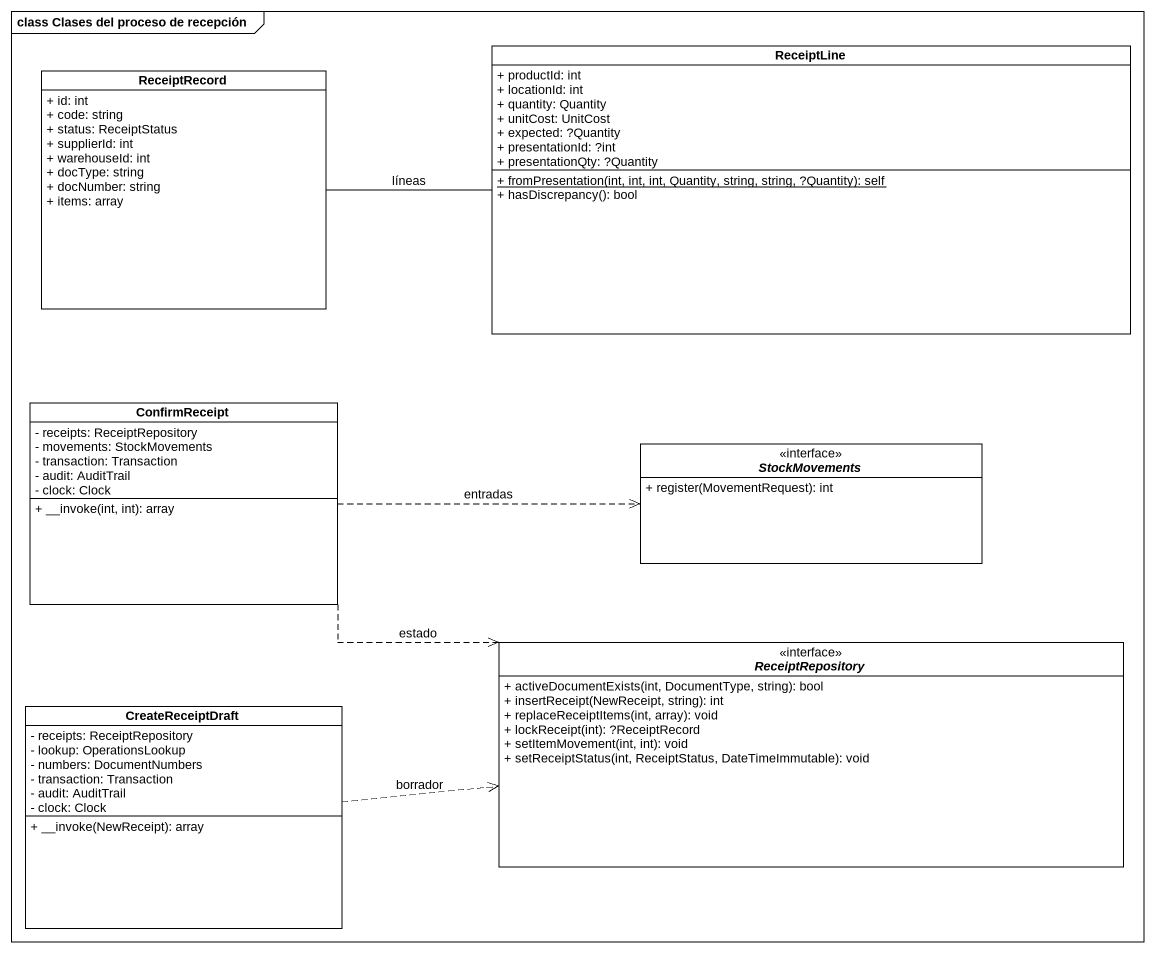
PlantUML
@startuml
mainframe class Clases del proceso de recepción
hide circle
hide empty members
skinparam classAttributeIconSize 0
class ReceiptLine {
  + productId: int
  + locationId: int
  + quantity: Quantity
  + unitCost: UnitCost
  + expected: ?Quantity
  + presentationId: ?int
  + presentationQty: ?Quantity
  {static} + fromPresentation(int, int, int, Quantity, string, string, ?Quantity): self
  + hasDiscrepancy(): bool
}
class ReceiptRecord {
  + id: int
  + code: string
  + status: ReceiptStatus
  + supplierId: int
  + warehouseId: int
  + docType: string
  + docNumber: string
  + items: array
}
class ConfirmReceipt {
  - receipts: ReceiptRepository
  - movements: StockMovements
  - transaction: Transaction
  - audit: AuditTrail
  - clock: Clock
  + __invoke(int, int): array
}
interface StockMovements {
  + register(MovementRequest): int
}
interface ReceiptRepository {
  + activeDocumentExists(int, DocumentType, string): bool
  + insertReceipt(NewReceipt, string): int
  + replaceReceiptItems(int, array): void
  + lockReceipt(int): ?ReceiptRecord
  + setItemMovement(int, int): void
  + setReceiptStatus(int, ReceiptStatus, DateTimeImmutable): void
}
class CreateReceiptDraft {
  - receipts: ReceiptRepository
  - lookup: OperationsLookup
  - numbers: DocumentNumbers
  - transaction: Transaction
  - audit: AuditTrail
  - clock: Clock
  + __invoke(NewReceipt): array
}
ReceiptRecord -right- ReceiptLine : líneas
ConfirmReceipt .right.> StockMovements : entradas
ConfirmReceipt .right.> ReceiptRepository : estado
CreateReceiptDraft .right.> ReceiptRepository : borrador
@enduml
